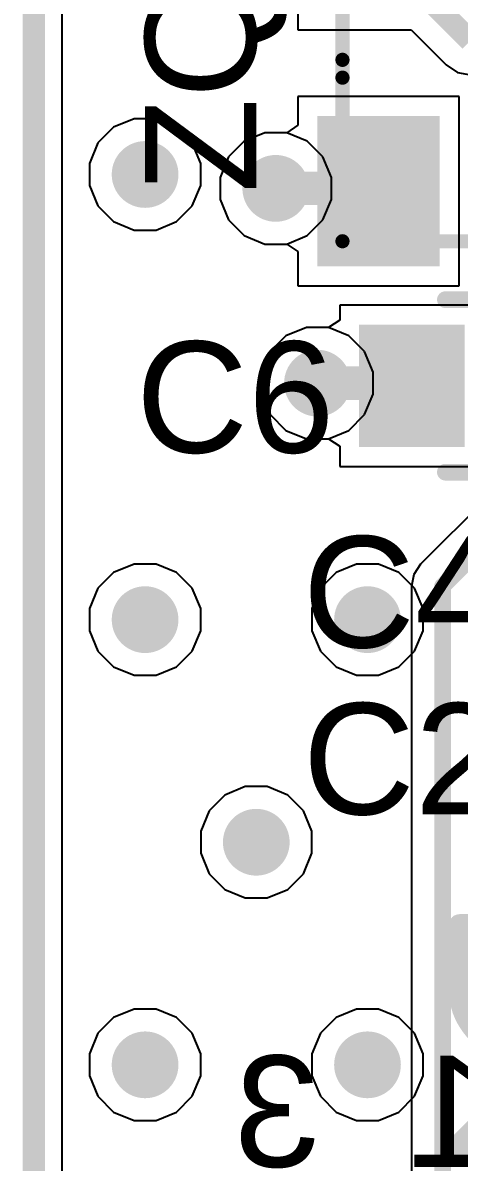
# Model space of a CAD drawing. Header units: inches. Extents: x -1.9 to 51.5, y -1.6 to 35.1.
# Drawn here: x -0.1 to 3.83, y 8.13 to 18.36 of the extents above; entities that cross this region are included whole.
import ezdxf

# ---------------------------------------------------------------- set-up
doc = ezdxf.new("R2010")
doc.units = ezdxf.units.IN
for name, color, linetype in [('Assembly Notes', 76, 'Continuous'), ('Board Shape', 56, 'Continuous'), ('Bottom Layer', 76, 'Continuous'), ('Bottom Layer 1', 5, 'Continuous'), ('Bottom Overlay', 54, 'Continuous'), ('Bottom Paste', 16, 'Continuous'), ('Bottom Solder', 6, 'Continuous'), ('Mechanical 13', 56, 'Continuous'), ('Top Layer', 16, 'Continuous'), ('Top Layer 1', 1, 'Continuous'), ('Top Overlay', 2, 'Continuous'), ('Top Paste', 8, 'Continuous'), ('Top Solder', 216, 'Continuous'), ('Via Holes', 16, 'Continuous')]:
    doc.layers.add(name, color=color, linetype=linetype)
doc.styles.add('Arial', font='', dxfattribs={"height": 0.2})
doc.styles.add('GOST type B', font='', dxfattribs={"height": 0.2})
doc.styles.get('Arial').set_extended_font_data('Arial')
doc.styles.get('GOST type B').set_extended_font_data('GOST type B')

# ---------------------------------------------------------------- blocks, each defined once
blk = doc.blocks.new('0603R_B_158')
at = {"layer": 'Bottom Layer 1'}
for points in [[(-0.25, 0.475), (-0.25, -0.475), (-1.05, -0.475), (-1.05, 0.475)], [(1.05, 0.475), (1.05, -0.475), (0.25, -0.475), (0.25, 0.475)]]:
    blk.add_hatch(color=5, dxfattribs=at).paths.add_polyline_path(points)
at = {"layer": 'Bottom Paste'}
for points in [[(-0.25, 0.475), (-0.25, -0.475), (-1.05, -0.475), (-1.05, 0.475)], [(1.05, 0.475), (1.05, -0.475), (0.25, -0.475), (0.25, 0.475)]]:
    blk.add_hatch(color=16, dxfattribs=at).paths.add_polyline_path(points)
at = {"layer": 'Bottom Solder'}
for points in [[(-0.225, 0.5), (-0.225, -0.5), (-1.075, -0.5), (-1.075, 0.5)], [(1.075, 0.5), (1.075, -0.5), (0.225, -0.5), (0.225, 0.5)]]:
    blk.add_hatch(color=6, dxfattribs=at).paths.add_polyline_path(points)
at = {"layer": 'Assembly Notes'}
for points in [[(0.85, 0.475, 0.25, 0.25, 0), (-0.85, 0.475, 0.25, 0.25, 0)], [(-0.85, -0.475, 0.25, 0.25, 0), (-0.85, 0.475, 0.25, 0.25, 0)], [(0.85, -0.475, 0.25, 0.25, 0), (0.85, 0.475, 0.25, 0.25, 0)], [(0.85, -0.475, 0.25, 0.25, 0), (-0.85, -0.475, 0.25, 0.25, 0)]]:
    blk.add_lwpolyline(points, format="xyseb", dxfattribs=at)
for points in [[(-0.913, 0.475, 0.125, 0.125, 1), (-0.788, 0.475, 0.125, 0.125, 1)], [(-0.913, 0.475, 0.125, 0.125, 1), (-0.788, 0.475, 0.125, 0.125, 1)], [(0.787, 0.475, 0.125, 0.125, 1), (0.912, 0.475, 0.125, 0.125, 1)], [(0.787, 0.475, 0.125, 0.125, 1), (0.912, 0.475, 0.125, 0.125, 1)], [(-0.913, -0.475, 0.125, 0.125, 1), (-0.788, -0.475, 0.125, 0.125, 1)], [(-0.913, -0.475, 0.125, 0.125, 1), (-0.788, -0.475, 0.125, 0.125, 1)], [(0.787, -0.475, 0.125, 0.125, 1), (0.912, -0.475, 0.125, 0.125, 1)], [(0.787, -0.475, 0.125, 0.125, 1), (0.912, -0.475, 0.125, 0.125, 1)]]:
    blk.add_lwpolyline(points, format="xyseb", close=True, dxfattribs=at)
at = {"layer": 'Bottom Overlay'}
for points in [[(0.5, 0.725, 0.15, 0.15, 0), (-0.5, 0.725, 0.15, 0.15, 0)], [(0.5, -0.725, 0.15, 0.15, 0), (-0.5, -0.725, 0.15, 0.15, 0)]]:
    blk.add_lwpolyline(points, format="xyseb", dxfattribs=at)
for points in [[(-0.537, 0.725, 0.075, 0.075, 1), (-0.462, 0.725, 0.075, 0.075, 1)], [(0.462, 0.725, 0.075, 0.075, 1), (0.537, 0.725, 0.075, 0.075, 1)], [(-0.537, -0.725, 0.075, 0.075, 1), (-0.462, -0.725, 0.075, 0.075, 1)], [(0.462, -0.725, 0.075, 0.075, 1), (0.537, -0.725, 0.075, 0.075, 1)]]:
    blk.add_lwpolyline(points, format="xyseb", close=True, dxfattribs=at)
at = {"layer": 'Assembly Notes', "style": 'GOST type B', "text_generation_flag": 2}
blk.add_text('R11_3', height=2.15, rotation=-180, dxfattribs=at).set_placement((-2.4, -1.4))
blk = doc.blocks.new('QSMD3_2_2_5_161')
at = {"layer": 'Top Layer 1'}
for points in [[(-0.525, 0.65), (0.525, 0.65), (0.525, -0.65), (-0.525, -0.65)], [(1.325, 0.65), (2.375, 0.65), (2.375, -0.65), (1.325, -0.65)], [(-0.525, -1.65), (0.525, -1.65), (0.525, -2.95), (-0.525, -2.95)], [(1.325, -1.65), (2.375, -1.65), (2.375, -2.95), (1.325, -2.95)]]:
    blk.add_hatch(color=1, dxfattribs=at).paths.add_polyline_path(points)
at = {"layer": 'Top Paste'}
for points in [[(-0.525, 0.65), (0.525, 0.65), (0.525, -0.65), (-0.525, -0.65)], [(1.325, 0.65), (2.375, 0.65), (2.375, -0.65), (1.325, -0.65)], [(-0.525, -1.65), (0.525, -1.65), (0.525, -2.95), (-0.525, -2.95)], [(1.325, -1.65), (2.375, -1.65), (2.375, -2.95), (1.325, -2.95)]]:
    blk.add_hatch(color=8, dxfattribs=at).paths.add_polyline_path(points)
at = {"layer": 'Top Solder'}
for points in [[(-0.55, 0.675), (0.55, 0.675), (0.55, -0.675), (-0.55, -0.675)], [(1.3, 0.675), (2.4, 0.675), (2.4, -0.675), (1.3, -0.675)], [(-0.55, -1.625), (0.55, -1.625), (0.55, -2.975), (-0.55, -2.975)], [(1.3, -1.625), (2.4, -1.625), (2.4, -2.975), (1.3, -2.975)]]:
    blk.add_hatch(color=216, dxfattribs=at).paths.add_polyline_path(points)
at = {"layer": 'Mechanical 13'}
for points in [[(2.175, 0.45, 0.127, 0.127, 0), (-0.325, 0.45, 0.127, 0.127, 0)], [(-0.325, 0.45, 0.127, 0.127, 0), (-0.325, -2.75, 0.127, 0.127, 0)], [(2.175, 0.45, 0.127, 0.127, 0), (2.175, -2.75, 0.127, 0.127, 0)], [(2.175, -2.75, 0.127, 0.127, 0), (-0.325, -2.75, 0.127, 0.127, 0)]]:
    blk.add_lwpolyline(points, format="xyseb", dxfattribs=at)
for points in [[(-0.357, 0.45, 0.0635, 0.0635, 1), (-0.293, 0.45, 0.0635, 0.0635, 1)], [(-0.357, 0.45, 0.0635, 0.0635, 1), (-0.293, 0.45, 0.0635, 0.0635, 1)], [(2.143, 0.45, 0.0635, 0.0635, 1), (2.207, 0.45, 0.0635, 0.0635, 1)], [(2.143, 0.45, 0.0635, 0.0635, 1), (2.207, 0.45, 0.0635, 0.0635, 1)], [(-0.9, 0, 0.2, 0.2, 1), (-1.1, 0, 0.2, 0.2, 1)], [(-1.15, 0, 0.1, 0.1, 1), (-1.05, 0, 0.1, 0.1, 1)], [(-0.95, 0, 0.1, 0.1, 1), (-0.85, 0, 0.1, 0.1, 1)], [(-0.357, -2.75, 0.0635, 0.0635, 1), (-0.293, -2.75, 0.0635, 0.0635, 1)], [(-0.357, -2.75, 0.0635, 0.0635, 1), (-0.293, -2.75, 0.0635, 0.0635, 1)], [(2.143, -2.75, 0.0635, 0.0635, 1), (2.207, -2.75, 0.0635, 0.0635, 1)], [(2.143, -2.75, 0.0635, 0.0635, 1), (2.207, -2.75, 0.0635, 0.0635, 1)]]:
    blk.add_lwpolyline(points, format="xyseb", close=True, dxfattribs=at)
at = {"layer": 'Top Overlay'}
for points in [[(-0.9, 0, 0.2, 0.2, 1), (-1.1, 0, 0.2, 0.2, 1)], [(-1.15, 0, 0.1, 0.1, 1), (-1.05, 0, 0.1, 0.1, 1)], [(-0.95, 0, 0.1, 0.1, 1), (-0.85, 0, 0.1, 0.1, 1)], [(-0.357, -1.02, 0.0635, 0.0635, 1), (-0.293, -1.02, 0.0635, 0.0635, 1)], [(2.143, -1.02, 0.0635, 0.0635, 1), (2.207, -1.02, 0.0635, 0.0635, 1)], [(-0.357, -1.18, 0.0635, 0.0635, 1), (-0.293, -1.18, 0.0635, 0.0635, 1)], [(2.143, -1.18, 0.0635, 0.0635, 1), (2.207, -1.18, 0.0635, 0.0635, 1)]]:
    blk.add_lwpolyline(points, format="xyseb", close=True, dxfattribs=at)
for points in [[(-0.325, -1.02, 0.127, 0.127, 0), (-0.325, -1.18, 0.127, 0.127, 0)], [(2.175, -1.02, 0.127, 0.127, 0), (2.175, -1.18, 0.127, 0.127, 0)]]:
    blk.add_lwpolyline(points, format="xyseb", dxfattribs=at)
blk = doc.blocks.new('0603C_187')
at = {"layer": 'Top Layer 1'}
for points in [[(-1.25, -0.525), (-1.25, 0.525), (-0.35, 0.525), (-0.35, -0.525)], [(0.35, -0.525), (0.35, 0.525), (1.25, 0.525), (1.25, -0.525)]]:
    blk.add_hatch(color=1, dxfattribs=at).paths.add_polyline_path(points)
at = {"layer": 'Top Paste'}
for points in [[(-1.25, -0.525), (-1.25, 0.525), (-0.35, 0.525), (-0.35, -0.525)], [(0.35, -0.525), (0.35, 0.525), (1.25, 0.525), (1.25, -0.525)]]:
    blk.add_hatch(color=8, dxfattribs=at).paths.add_polyline_path(points)
at = {"layer": 'Top Solder'}
for points in [[(-1.275, -0.55), (-1.275, 0.55), (-0.325, 0.55), (-0.325, -0.55)], [(0.325, -0.55), (0.325, 0.55), (1.275, 0.55), (1.275, -0.55)]]:
    blk.add_hatch(color=216, dxfattribs=at).paths.add_polyline_path(points)
at = {"layer": 'Top Overlay'}
for points in [[(-0.5, 0.775, 0.15, 0.15, 0), (0.5, 0.775, 0.15, 0.15, 0)], [(0, -0.45, 0.15, 0.15, 0), (0, 0.45, 0.15, 0.15, 0)], [(-0.5, -0.775, 0.15, 0.15, 0), (0.5, -0.775, 0.15, 0.15, 0)]]:
    blk.add_lwpolyline(points, format="xyseb", dxfattribs=at)
for points in [[(-0.537, 0.775, 0.075, 0.075, 1), (-0.462, 0.775, 0.075, 0.075, 1)], [(0.462, 0.775, 0.075, 0.075, 1), (0.537, 0.775, 0.075, 0.075, 1)], [(-0.038, 0.45, 0.075, 0.075, 1), (0.038, 0.45, 0.075, 0.075, 1)], [(-0.038, -0.45, 0.075, 0.075, 1), (0.038, -0.45, 0.075, 0.075, 1)], [(-0.537, -0.775, 0.075, 0.075, 1), (-0.462, -0.775, 0.075, 0.075, 1)], [(0.462, -0.775, 0.075, 0.075, 1), (0.537, -0.775, 0.075, 0.075, 1)]]:
    blk.add_lwpolyline(points, format="xyseb", close=True, dxfattribs=at)

msp = doc.modelspace()

# ---------------------------------------------------------------- hatches: boundary and pattern name
at = {"layer": 'Bottom Layer'}
h = msp.add_hatch(color=76, dxfattribs=at)
edge = h.paths.add_edge_path()
edge.add_arc((1, 17), 0.3, 0, 360)
h = msp.add_hatch(color=76, dxfattribs=at)
edge = h.paths.add_edge_path()
edge.add_arc((2.175, 16.875), 0.3, 0, 360)
h = msp.add_hatch(color=76, dxfattribs=at)
edge = h.paths.add_edge_path()
edge.add_arc((2.55, 15.125), 0.3, 0, 360)
h = msp.add_hatch(color=76, dxfattribs=at)
edge = h.paths.add_edge_path()
edge.add_arc((1, 13), 0.3, 0, 360)
h = msp.add_hatch(color=76, dxfattribs=at)
edge = h.paths.add_edge_path()
edge.add_arc((3, 13), 0.3, 0, 360)
h = msp.add_hatch(color=76, dxfattribs=at)
edge = h.paths.add_edge_path()
edge.add_arc((2, 11), 0.3, 0, 360)
h = msp.add_hatch(color=76, dxfattribs=at)
edge = h.paths.add_edge_path()
edge.add_arc((1, 9), 0.3, 0, 360)
h = msp.add_hatch(color=76, dxfattribs=at)
edge = h.paths.add_edge_path()
edge.add_arc((3, 9), 0.3, 0, 360)
at = {"layer": 'Bottom Layer 1'}
h = msp.add_hatch(color=5, dxfattribs=at)
edge = h.paths.add_edge_path()
edge.add_arc((1, 17), 0.3, 0, 360)
h = msp.add_hatch(color=5, dxfattribs=at)
edge = h.paths.add_edge_path()
edge.add_arc((2.175, 16.875), 0.3, 0, 360)
h = msp.add_hatch(color=5, dxfattribs=at)
edge = h.paths.add_edge_path()
edge.add_arc((2.55, 15.125), 0.3, 0, 360)
h = msp.add_hatch(color=5, dxfattribs=at)
edge = h.paths.add_edge_path()
edge.add_arc((1, 13), 0.3, 0, 360)
h = msp.add_hatch(color=5, dxfattribs=at)
edge = h.paths.add_edge_path()
edge.add_arc((3, 13), 0.3, 0, 360)
h = msp.add_hatch(color=5, dxfattribs=at)
edge = h.paths.add_edge_path()
edge.add_arc((2, 11), 0.3, 0, 360)
h = msp.add_hatch(color=5, dxfattribs=at)
edge = h.paths.add_edge_path()
edge.add_arc((1, 9), 0.3, 0, 360)
h = msp.add_hatch(color=5, dxfattribs=at)
edge = h.paths.add_edge_path()
edge.add_arc((3, 9), 0.3, 0, 360)
at = {"layer": 'Top Layer'}
h = msp.add_hatch(color=16, dxfattribs=at)
edge = h.paths.add_edge_path()
edge.add_arc((1, 17), 0.3, 0, 360)
h = msp.add_hatch(color=16, dxfattribs=at)
edge = h.paths.add_edge_path()
edge.add_arc((2.175, 16.875), 0.3, 0, 360)
h = msp.add_hatch(color=16, dxfattribs=at)
edge = h.paths.add_edge_path()
edge.add_arc((2.55, 15.125), 0.3, 0, 360)
h = msp.add_hatch(color=16, dxfattribs=at)
edge = h.paths.add_edge_path()
edge.add_arc((1, 13), 0.3, 0, 360)
h = msp.add_hatch(color=16, dxfattribs=at)
edge = h.paths.add_edge_path()
edge.add_arc((3, 13), 0.3, 0, 360)
h = msp.add_hatch(color=16, dxfattribs=at)
edge = h.paths.add_edge_path()
edge.add_arc((2, 11), 0.3, 0, 360)
h = msp.add_hatch(color=16, dxfattribs=at)
edge = h.paths.add_edge_path()
edge.add_arc((1, 9), 0.3, 0, 360)
h = msp.add_hatch(color=16, dxfattribs=at)
edge = h.paths.add_edge_path()
edge.add_arc((3, 9), 0.3, 0, 360)
at = {"layer": 'Top Layer 1'}
h = msp.add_hatch(color=1, dxfattribs=at)
edge = h.paths.add_edge_path()
edge.add_arc((1, 17), 0.3, 0, 360)
h = msp.add_hatch(color=1, dxfattribs=at)
edge = h.paths.add_edge_path()
edge.add_arc((2.175, 16.875), 0.3, 0, 360)
h = msp.add_hatch(color=1, dxfattribs=at)
edge = h.paths.add_edge_path()
edge.add_arc((2.55, 15.125), 0.3, 0, 360)
h = msp.add_hatch(color=1, dxfattribs=at)
edge = h.paths.add_edge_path()
edge.add_arc((1, 13), 0.3, 0, 360)
h = msp.add_hatch(color=1, dxfattribs=at)
edge = h.paths.add_edge_path()
edge.add_arc((3, 13), 0.3, 0, 360)
h = msp.add_hatch(color=1, dxfattribs=at)
edge = h.paths.add_edge_path()
edge.add_arc((2, 11), 0.3, 0, 360)
h = msp.add_hatch(color=1, dxfattribs=at)
edge = h.paths.add_edge_path()
edge.add_arc((1, 9), 0.3, 0, 360)
h = msp.add_hatch(color=1, dxfattribs=at)
edge = h.paths.add_edge_path()
edge.add_arc((3, 9), 0.3, 0, 360)
at = {"layer": 'Via Holes'}
h = msp.add_hatch(color=7, dxfattribs=at)
edge = h.paths.add_edge_path()
edge.add_arc((1, 17), 0.15, 0, 360)
h = msp.add_hatch(color=7, dxfattribs=at)
edge = h.paths.add_edge_path()
edge.add_arc((2.175, 16.875), 0.15, 0, 360)
h = msp.add_hatch(color=7, dxfattribs=at)
edge = h.paths.add_edge_path()
edge.add_arc((2.55, 15.125), 0.15, 0, 360)
h = msp.add_hatch(color=7, dxfattribs=at)
edge = h.paths.add_edge_path()
edge.add_arc((1, 13), 0.15, 0, 360)
h = msp.add_hatch(color=7, dxfattribs=at)
edge = h.paths.add_edge_path()
edge.add_arc((3, 13), 0.15, 0, 360)
h = msp.add_hatch(color=7, dxfattribs=at)
edge = h.paths.add_edge_path()
edge.add_arc((2, 11), 0.15, 0, 360)
h = msp.add_hatch(color=7, dxfattribs=at)
edge = h.paths.add_edge_path()
edge.add_arc((1, 9), 0.15, 0, 360)
h = msp.add_hatch(color=7, dxfattribs=at)
edge = h.paths.add_edge_path()
edge.add_arc((3, 9), 0.15, 0, 360)

# ---------------------------------------------------------------- linework, layer by layer
at = {"layer": 'Board Shape'}
msp.add_lwpolyline([(0, 3, 0.2, 0.2, 0), (0, 32, 0.2, 0.2, 0)], format="xyseb", dxfattribs=at)
at = {"layer": 'Bottom Layer'}
for p, q in [((0.255, 3), (0.255, 32)), ((0.717, 17.424), (0.576, 17.283)), ((0.901, 17.5), (0.717, 17.424)), ((1.099, 17.5), (0.901, 17.5)), ((1.283, 17.424), (1.099, 17.5)), ((1.424, 17.283), (1.283, 17.424)), ((0.576, 17.283), (0.5, 17.099)), ((1.5, 17.099), (1.424, 17.283)), ((0.5, 17.099), (0.5, 16.901)), ((1.5, 16.901), (1.5, 17.099)), ((0.5, 16.901), (0.576, 16.717)), ((1.424, 16.717), (1.5, 16.901)), ((0.576, 16.717), (0.717, 16.576)), ((1.283, 16.576), (1.424, 16.717)), ((0.717, 16.576), (0.901, 16.5)), ((0.901, 16.5), (1.099, 16.5)), ((1.099, 16.5), (1.283, 16.576)), ((0.717, 13.424), (0.576, 13.283)), ((0.901, 13.5), (0.717, 13.424)), ((1.099, 13.5), (0.901, 13.5)), ((1.283, 13.424), (1.099, 13.5)), ((1.424, 13.283), (1.283, 13.424)), ((2.717, 13.424), (2.576, 13.283)), ((2.901, 13.5), (2.717, 13.424)), ((3.099, 13.5), (2.901, 13.5)), ((3.283, 13.424), (3.099, 13.5)), ((3.424, 13.283), (3.283, 13.424)), ((0.576, 13.283), (0.5, 13.099)), ((1.5, 13.099), (1.424, 13.283)), ((2.576, 13.283), (2.5, 13.099)), ((3.5, 13.099), (3.424, 13.283)), ((0.5, 13.099), (0.5, 12.901)), ((1.5, 12.901), (1.5, 13.099)), ((2.5, 13.099), (2.5, 12.901)), ((3.5, 12.901), (3.5, 13.099)), ((0.5, 12.901), (0.576, 12.717)), ((1.424, 12.717), (1.5, 12.901)), ((2.5, 12.901), (2.576, 12.717)), ((3.424, 12.717), (3.5, 12.901)), ((0.576, 12.717), (0.717, 12.576)), ((1.283, 12.576), (1.424, 12.717)), ((2.576, 12.717), (2.717, 12.576)), ((3.283, 12.576), (3.424, 12.717)), ((0.717, 12.576), (0.901, 12.5)), ((0.901, 12.5), (1.099, 12.5)), ((1.099, 12.5), (1.283, 12.576)), ((2.717, 12.576), (2.901, 12.5)), ((2.901, 12.5), (3.099, 12.5)), ((3.099, 12.5), (3.283, 12.576)), ((1.901, 11.5), (1.717, 11.424)), ((2.099, 11.5), (1.901, 11.5)), ((2.283, 11.424), (2.099, 11.5)), ((1.717, 11.424), (1.576, 11.283)), ((2.424, 11.283), (2.283, 11.424)), ((1.576, 11.283), (1.5, 11.099)), ((2.5, 11.099), (2.424, 11.283)), ((1.5, 11.099), (1.5, 10.901)), ((2.5, 10.901), (2.5, 11.099)), ((1.5, 10.901), (1.576, 10.717)), ((2.424, 10.717), (2.5, 10.901)), ((1.576, 10.717), (1.717, 10.576)), ((2.283, 10.576), (2.424, 10.717)), ((1.717, 10.576), (1.901, 10.5)), ((2.099, 10.5), (2.283, 10.576)), ((1.901, 10.5), (2.099, 10.5)), ((0.717, 9.424), (0.576, 9.283)), ((0.901, 9.5), (0.717, 9.424)), ((1.099, 9.5), (0.901, 9.5)), ((1.283, 9.424), (1.099, 9.5)), ((1.424, 9.283), (1.283, 9.424)), ((2.717, 9.424), (2.576, 9.283)), ((2.901, 9.5), (2.717, 9.424)), ((3.099, 9.5), (2.901, 9.5)), ((3.283, 9.424), (3.099, 9.5)), ((3.424, 9.283), (3.283, 9.424)), ((0.576, 9.283), (0.5, 9.099)), ((1.5, 9.099), (1.424, 9.283)), ((2.576, 9.283), (2.5, 9.099)), ((3.5, 9.099), (3.424, 9.283)), ((0.5, 9.099), (0.5, 8.901)), ((1.5, 8.901), (1.5, 9.099)), ((2.5, 9.099), (2.5, 8.901)), ((3.5, 8.901), (3.5, 9.099)), ((0.5, 8.901), (0.576, 8.717)), ((1.424, 8.717), (1.5, 8.901)), ((2.5, 8.901), (2.576, 8.717)), ((3.424, 8.717), (3.5, 8.901)), ((0.576, 8.717), (0.717, 8.576)), ((1.283, 8.576), (1.424, 8.717)), ((2.576, 8.717), (2.717, 8.576)), ((3.283, 8.576), (3.424, 8.717)), ((0.717, 8.576), (0.901, 8.5)), ((0.901, 8.5), (1.099, 8.5)), ((1.099, 8.5), (1.283, 8.576)), ((2.717, 8.576), (2.901, 8.5)), ((2.901, 8.5), (3.099, 8.5)), ((3.099, 8.5), (3.283, 8.576))]:
    msp.add_line(p, q, dxfattribs=at)
at = {"layer": 'Bottom Layer 1'}
for p, q in [((0.255, 3), (0.255, 32)), ((7.752, 17.773), (3.477, 13.498)), ((2.076, 17.375), (1.892, 17.299)), ((2.274, 17.375), (2.076, 17.375)), ((2.458, 17.299), (2.274, 17.375)), ((1.892, 17.299), (1.751, 17.158)), ((2.599, 17.158), (2.458, 17.299)), ((1.751, 17.158), (1.675, 16.974)), ((2.675, 16.974), (2.599, 17.158)), ((1.675, 16.974), (1.675, 16.776)), ((2.675, 16.776), (2.675, 16.974)), ((1.675, 16.776), (1.751, 16.592)), ((2.599, 16.592), (2.675, 16.776)), ((1.751, 16.592), (1.892, 16.451)), ((2.458, 16.451), (2.599, 16.592)), ((1.892, 16.451), (2.076, 16.375)), ((2.274, 16.375), (2.458, 16.451)), ((2.076, 16.375), (2.274, 16.375)), ((2.451, 15.625), (2.267, 15.549)), ((2.649, 15.625), (2.451, 15.625)), ((2.833, 15.549), (2.649, 15.625)), ((2.267, 15.549), (2.126, 15.408)), ((2.974, 15.408), (2.833, 15.549)), ((2.126, 15.408), (2.05, 15.224)), ((3.05, 15.224), (2.974, 15.408)), ((2.05, 15.224), (2.05, 15.026)), ((3.05, 15.026), (3.05, 15.224)), ((2.05, 15.026), (2.126, 14.842)), ((2.974, 14.842), (3.05, 15.026)), ((2.126, 14.842), (2.267, 14.701)), ((2.833, 14.701), (2.974, 14.842)), ((2.267, 14.701), (2.451, 14.625)), ((2.649, 14.625), (2.833, 14.701)), ((2.451, 14.625), (2.649, 14.625)), ((3.477, 13.498), (3.416, 13.407)), ((3.416, 13.407), (3.395, 13.3)), ((3.395, 13.3), (3.395, 7.351))]:
    msp.add_line(p, q, dxfattribs=at)
for points in [[(3.675, 13.3, 0.15, 0.15, 0), (7.95, 17.575, 0.15, 0.15, 0)], [(3.675, 7.351, 0.15, 0.15, 0), (3.675, 13.3, 0.15, 0.15, 0)]]:
    msp.add_lwpolyline(points, format="xyseb", dxfattribs=at)
msp.add_lwpolyline([(3.637, 13.3, 0.075, 0.075, 1), (3.712, 13.3, 0.075, 0.075, 1)], format="xyseb", close=True, dxfattribs=at)
msp.add_lwpolyline([(3.637, 13.3, 0.075, 0.075, 1), (3.712, 13.3, 0.075, 0.075, 1)], format="xyseb", close=True, dxfattribs=at)
at = {"layer": 'Top Layer'}
for p, q in [((0.255, 3), (0.255, 32)), ((0.717, 17.424), (0.576, 17.283)), ((0.901, 17.5), (0.717, 17.424)), ((1.099, 17.5), (0.901, 17.5)), ((1.283, 17.424), (1.099, 17.5)), ((1.424, 17.283), (1.283, 17.424)), ((0.576, 17.283), (0.5, 17.099)), ((1.5, 17.099), (1.424, 17.283)), ((0.5, 17.099), (0.5, 16.901)), ((1.5, 16.901), (1.5, 17.099)), ((0.5, 16.901), (0.576, 16.717)), ((1.424, 16.717), (1.5, 16.901)), ((0.576, 16.717), (0.717, 16.576)), ((1.283, 16.576), (1.424, 16.717)), ((0.717, 16.576), (0.901, 16.5)), ((0.901, 16.5), (1.099, 16.5)), ((1.099, 16.5), (1.283, 16.576)), ((0.717, 13.424), (0.576, 13.283)), ((0.901, 13.5), (0.717, 13.424)), ((1.099, 13.5), (0.901, 13.5)), ((1.283, 13.424), (1.099, 13.5)), ((1.424, 13.283), (1.283, 13.424)), ((2.717, 13.424), (2.576, 13.283)), ((2.901, 13.5), (2.717, 13.424)), ((3.099, 13.5), (2.901, 13.5)), ((3.283, 13.424), (3.099, 13.5)), ((3.424, 13.283), (3.283, 13.424)), ((0.576, 13.283), (0.5, 13.099)), ((1.5, 13.099), (1.424, 13.283)), ((2.576, 13.283), (2.5, 13.099)), ((3.5, 13.099), (3.424, 13.283)), ((0.5, 13.099), (0.5, 12.901)), ((1.5, 12.901), (1.5, 13.099)), ((2.5, 13.099), (2.5, 12.901)), ((3.5, 12.901), (3.5, 13.099)), ((0.5, 12.901), (0.576, 12.717)), ((1.424, 12.717), (1.5, 12.901)), ((2.5, 12.901), (2.576, 12.717)), ((3.424, 12.717), (3.5, 12.901)), ((0.576, 12.717), (0.717, 12.576)), ((1.283, 12.576), (1.424, 12.717)), ((2.576, 12.717), (2.717, 12.576)), ((3.283, 12.576), (3.424, 12.717)), ((0.717, 12.576), (0.901, 12.5)), ((0.901, 12.5), (1.099, 12.5)), ((1.099, 12.5), (1.283, 12.576)), ((2.717, 12.576), (2.901, 12.5)), ((2.901, 12.5), (3.099, 12.5)), ((3.099, 12.5), (3.283, 12.576)), ((1.901, 11.5), (1.717, 11.424)), ((2.099, 11.5), (1.901, 11.5)), ((2.283, 11.424), (2.099, 11.5)), ((1.717, 11.424), (1.576, 11.283)), ((2.424, 11.283), (2.283, 11.424)), ((1.576, 11.283), (1.5, 11.099)), ((2.5, 11.099), (2.424, 11.283)), ((1.5, 11.099), (1.5, 10.901)), ((2.5, 10.901), (2.5, 11.099)), ((1.5, 10.901), (1.576, 10.717)), ((2.424, 10.717), (2.5, 10.901)), ((1.576, 10.717), (1.717, 10.576)), ((2.283, 10.576), (2.424, 10.717)), ((1.717, 10.576), (1.901, 10.5)), ((2.099, 10.5), (2.283, 10.576)), ((1.901, 10.5), (2.099, 10.5)), ((0.717, 9.424), (0.576, 9.283)), ((0.901, 9.5), (0.717, 9.424)), ((1.099, 9.5), (0.901, 9.5)), ((1.283, 9.424), (1.099, 9.5)), ((1.424, 9.283), (1.283, 9.424)), ((2.717, 9.424), (2.576, 9.283)), ((2.901, 9.5), (2.717, 9.424)), ((3.099, 9.5), (2.901, 9.5)), ((3.283, 9.424), (3.099, 9.5)), ((3.424, 9.283), (3.283, 9.424)), ((0.576, 9.283), (0.5, 9.099)), ((1.5, 9.099), (1.424, 9.283)), ((2.576, 9.283), (2.5, 9.099)), ((3.5, 9.099), (3.424, 9.283)), ((0.5, 9.099), (0.5, 8.901)), ((1.5, 8.901), (1.5, 9.099)), ((2.5, 9.099), (2.5, 8.901)), ((3.5, 8.901), (3.5, 9.099)), ((0.5, 8.901), (0.576, 8.717)), ((1.424, 8.717), (1.5, 8.901)), ((2.5, 8.901), (2.576, 8.717)), ((3.424, 8.717), (3.5, 8.901)), ((0.576, 8.717), (0.717, 8.576)), ((1.283, 8.576), (1.424, 8.717)), ((2.576, 8.717), (2.717, 8.576)), ((3.283, 8.576), (3.424, 8.717)), ((0.717, 8.576), (0.901, 8.5)), ((0.901, 8.5), (1.099, 8.5)), ((1.099, 8.5), (1.283, 8.576)), ((2.717, 8.576), (2.901, 8.5)), ((2.901, 8.5), (3.099, 8.5)), ((3.099, 8.5), (3.283, 8.576))]:
    msp.add_line(p, q, dxfattribs=at)
at = {"layer": 'Top Layer 1'}
for p, q in [((0.255, 3), (0.255, 32)), ((2.375, 20), (2.375, 18.3)), ((2.375, 18.3), (3.392, 18.3)), ((3.392, 18.3), (3.709, 17.984)), ((3.709, 17.984), (3.709, 17.984)), ((3.709, 17.984), (3.808, 17.917)), ((3.808, 17.917), (3.925, 17.894)), ((3.825, 17.7), (2.375, 17.7)), ((2.375, 17.7), (2.375, 17.442)), ((3.825, 16), (3.825, 17.7)), ((2.375, 17.442), (2.274, 17.375)), ((2.076, 17.375), (1.892, 17.299)), ((2.274, 17.375), (2.076, 17.375)), ((1.892, 17.299), (1.751, 17.158)), ((1.751, 17.158), (1.675, 16.974)), ((1.675, 16.974), (1.675, 16.776)), ((1.675, 16.776), (1.751, 16.592)), ((1.751, 16.592), (1.892, 16.451)), ((1.892, 16.451), (2.076, 16.375)), ((2.076, 16.375), (2.274, 16.375)), ((2.274, 16.375), (2.375, 16.308)), ((2.375, 16.308), (2.375, 16)), ((2.375, 16), (3.825, 16)), ((4.05, 15.825), (2.75, 15.825)), ((2.75, 15.825), (2.75, 15.692)), ((2.75, 15.692), (2.649, 15.625)), ((2.451, 15.625), (2.267, 15.549)), ((2.649, 15.625), (2.451, 15.625)), ((2.267, 15.549), (2.126, 15.408)), ((2.126, 15.408), (2.05, 15.224)), ((2.05, 15.224), (2.05, 15.026)), ((2.05, 15.026), (2.126, 14.842)), ((2.126, 14.842), (2.267, 14.701)), ((2.267, 14.701), (2.451, 14.625)), ((2.451, 14.625), (2.649, 14.625)), ((2.649, 14.625), (2.75, 14.558)), ((2.75, 14.558), (2.75, 14.375)), ((2.75, 14.375), (4.05, 14.375))]:
    msp.add_line(p, q, dxfattribs=at)
for points in [[(3.1, 19.025, 0.2, 0.2, 0), (3.925, 18.2, 0.2, 0.2, 0)], [(2.175, 16.875, 0.3, 0.3, 0), (3.075, 16.875, 0.3, 0.3, 0)], [(3.075, 16.875, 0.3, 0.3, 0), (3.1, 16.85, 0.3, 0.3, 0)], [(2.55, 15.125, 0.3, 0.3, 0), (3.375, 15.125, 0.3, 0.3, 0)], [(3.375, 15.125, 0.3, 0.3, 0), (3.4, 15.1, 0.3, 0.3, 0)]]:
    msp.add_lwpolyline(points, format="xyseb", dxfattribs=at)
for points in [[(2.1, 16.875, 0.15, 0.15, 1), (2.25, 16.875, 0.15, 0.15, 1)], [(3, 16.875, 0.15, 0.15, 1), (3.15, 16.875, 0.15, 0.15, 1)], [(3, 16.875, 0.15, 0.15, 1), (3.15, 16.875, 0.15, 0.15, 1)], [(3.025, 16.85, 0.15, 0.15, 1), (3.175, 16.85, 0.15, 0.15, 1)], [(2.475, 15.125, 0.15, 0.15, 1), (2.625, 15.125, 0.15, 0.15, 1)], [(3.3, 15.125, 0.15, 0.15, 1), (3.45, 15.125, 0.15, 0.15, 1)], [(3.3, 15.125, 0.15, 0.15, 1), (3.45, 15.125, 0.15, 0.15, 1)], [(3.325, 15.1, 0.15, 0.15, 1), (3.475, 15.1, 0.15, 0.15, 1)]]:
    msp.add_lwpolyline(points, format="xyseb", close=True, dxfattribs=at)

# ---------------------------------------------------------------- block references
for name, p, rotation in [('QSMD3_2_2_5_161', (4.95, 16.85), 180), ('0603R_B_158', (7.275, 8.175), 270)]:
    msp.add_blockref(name, p, dxfattribs=dict(rotation=rotation))
msp.add_blockref('0603C_187', (4.2, 15.1))

# ---------------------------------------------------------------- texts
at = {"layer": 'Bottom Overlay', "style": 'Arial', "text_generation_flag": 2}
msp.add_text('R11_3', height=1, dxfattribs=at).set_placement((5.916, 8.083))
at = {"layer": 'Top Overlay', "style": 'Arial'}
msp.add_text('ZQ1', height=1, rotation=90, dxfattribs=at).set_placement((2, 16.834))
for s, p in [('C6', (0.917, 14.5)), ('C4', (2.417, 12.75)), ('C2', (2.417, 11.25))]:
    msp.add_text(s, height=1, dxfattribs=at).set_placement(p)

doc.saveas('drawing.dxf')
